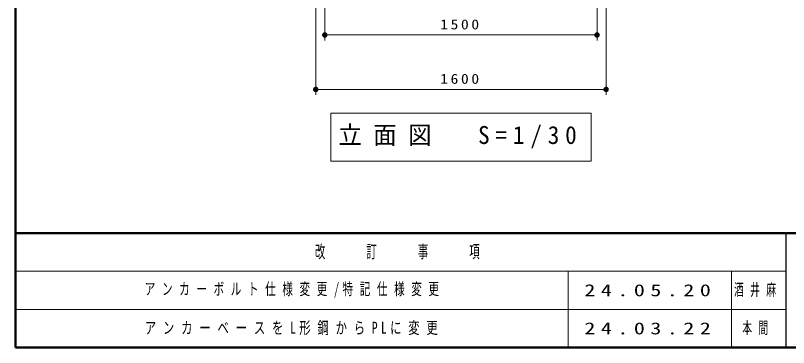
# Model space of a CAD drawing. Units: millimetres on the paper, scale 1:30. Extents: x -385 to 0, y 0 to 267.
# Drawn here: x -385 to -243, y 0 to 61 of the extents above; entities that cross this region are included whole.
import ezdxf

# ---------------------------------------------------------------- set-up
doc = ezdxf.new("R2010")
doc.units = ezdxf.units.MM
doc.layers.add('1_30', color=7, linetype='Continuous', lineweight=25)
doc.layers.add('NAKAMURA図枠', color=7, linetype='Continuous', lineweight=13)
doc.layers.add('図面情報', color=7, linetype='Continuous')
doc.styles.add('ＭＳ ゴシック', font='')
doc.styles.get('ＭＳ ゴシック').set_extended_font_data('MS Gothic')

# ---------------------------------------------------------------- blocks, each defined once
blk = doc.blocks.new('filled_dot')
at = {"color": 0, "linetype": 'Continuous', "lineweight": -2, "const_width": 1.25}
blk.add_lwpolyline([(-0.625, 0, 1), (0.625, 0, 1)], format="xyb", close=True, dxfattribs=at)

msp = doc.modelspace()

# ---------------------------------------------------------------- linework, layer by layer
at = {"layer": '1_30', "lineweight": 13}
for p, q in [((-328.175, 79.736), (-328.175, 56.403)), ((-278.175, 79.736), (-278.175, 56.403)), ((-329.842, 76.403), (-329.842, 46.403)), ((-276.508, 76.403), (-276.508, 46.403)), ((-278.175, 57.403), (-328.175, 57.403)), ((-276.508, 47.403), (-329.842, 47.403)), ((-327.075, 43.029), (-327.075, 34.229)), ((-279.275, 43.029), (-327.075, 43.029)), ((-279.275, 34.229), (-279.275, 43.029)), ((-327.075, 34.229), (-279.275, 34.229))]:
    msp.add_line(p, q, dxfattribs=at)
at = {"layer": 'NAKAMURA図枠', "lineweight": 50}
for p, q in [((-385, 267), (-385, 0)), ((-385, 21), (0, 21)), ((-385, 0), (0, 0))]:
    msp.add_line(p, q, dxfattribs=at)
at = {"layer": 'NAKAMURA図枠', "color": 211, "lineweight": 25}
msp.add_line((-243.5, 21), (-243.5, 0), dxfattribs=at)
at = {"layer": 'NAKAMURA図枠'}
for p, q in [((-385, 14), (-243.5, 14)), ((-283.5, 14), (-283.5, 0)), ((-253.5, 14), (-253.5, 0)), ((-385, 7), (-243.5, 7))]:
    msp.add_line(p, q, dxfattribs=at)

# ---------------------------------------------------------------- block references
at = {"layer": '1_30', "lineweight": 13, "xscale": 0.4, "yscale": 0.4}
for p in [(-328.175, 57.403), (-329.842, 47.403)]:
    msp.add_blockref('filled_dot', p, dxfattribs=at)
at = {"layer": '1_30', "lineweight": 13, "xscale": 0.4, "yscale": 0.4, "rotation": 180}
for p in [(-278.175, 57.403), (-276.508, 47.403)]:
    msp.add_blockref('filled_dot', p, dxfattribs=at)

# ---------------------------------------------------------------- texts
at = {"layer": '1_30', "style": 'ＭＳ ゴシック'}
for s, insert, char_height, attachment_point in [('\\T1.33;\\W1.15;1500', (-303.175, 58.403), 1.833, 8), ('\\T1.33;\\W1.15;1600', (-303.175, 48.403), 1.833, 8), ('\\T1.5;\\W0.95;立面図\u3000S=1/30', (-325.675, 38.629), 3.299, 4)]:
    msp.add_mtext(s, dxfattribs=dict(at, insert=insert, char_height=char_height, attachment_point=attachment_point))
at = {"layer": 'NAKAMURA図枠', "color": 4, "insert": (-314.25, 17.5), "char_height": 2.346, "attachment_point": 5, "style": 'ＭＳ ゴシック'}
msp.add_mtext('\\T1.64;\\W0.6;改\u3000\u3000訂\u3000\u3000事\u3000\u3000項', dxfattribs=at)
at = {"layer": '図面情報', "char_height": 2.199, "attachment_point": 4, "style": 'ＭＳ ゴシック'}
for s, insert in [('\\T1.62;\\W0.65;アンカーボルト仕様変更/特記仕様変更', (-361.25, 10.5)), ('\\T1.5;\\W1.35;24.05.20', (-280.5, 10.5)), ('\\T1.64;\\W0.6;酒井麻', (-253, 10.5)), ('\\T1.59;\\W0.7;アンカーベースをL形鋼からPLに変更', (-361.25, 3.5)), ('\\T1.5;\\W1.35;24.03.22', (-280.5, 3.5)), ('\\T1.64;\\W0.6;本間', (-251.5, 3.5))]:
    msp.add_mtext(s, dxfattribs=dict(at, insert=insert))

doc.saveas('drawing.dxf')
